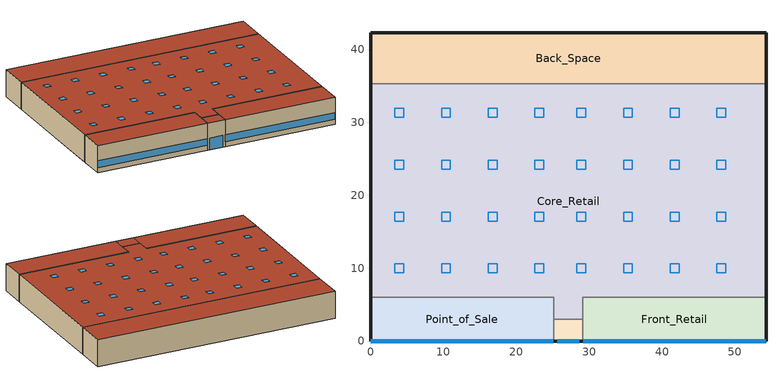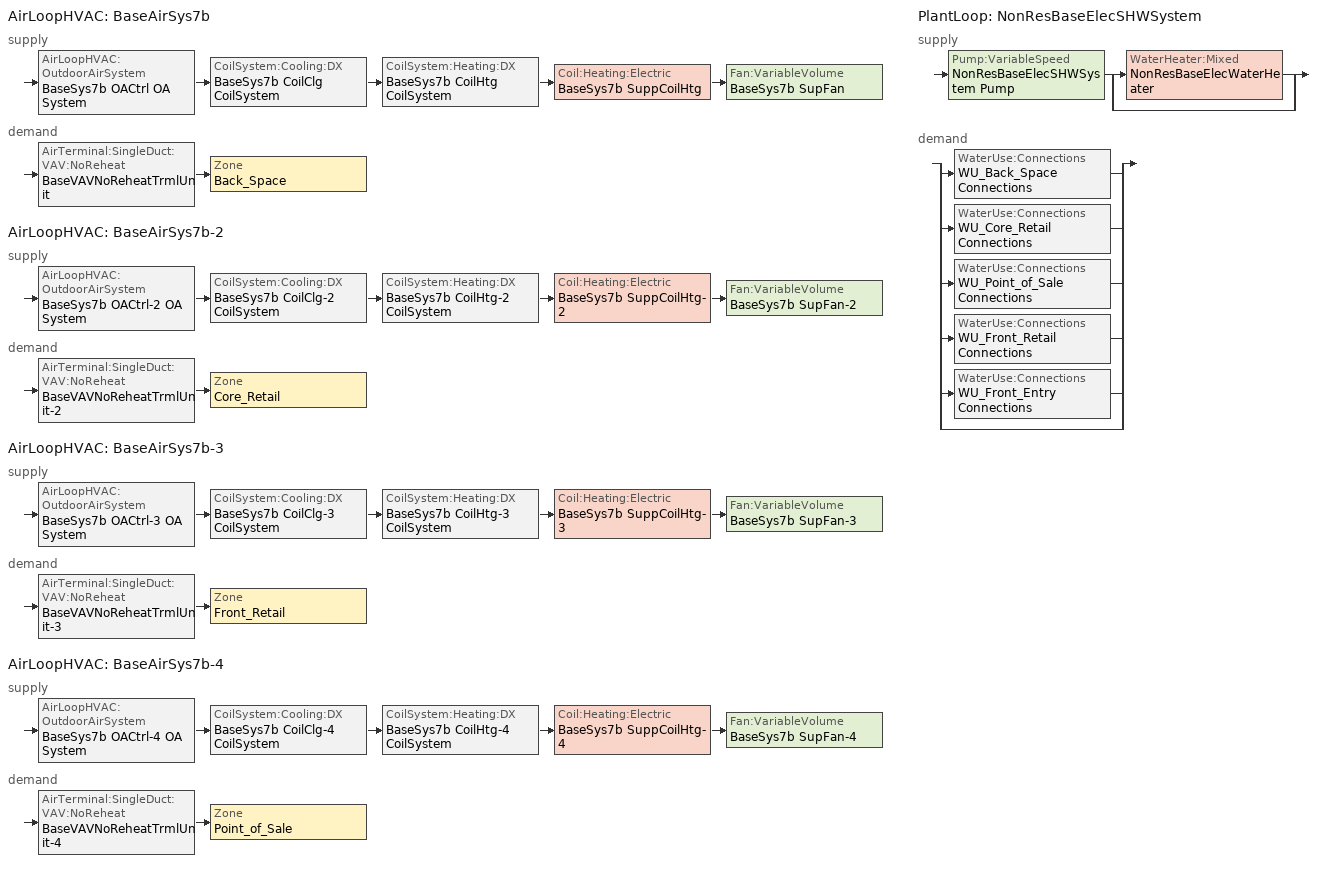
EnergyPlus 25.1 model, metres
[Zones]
Back_Space
 floor ground (Back_Space_Floor SlabOnOrBelowGradeF073): 54.27,42.27 54.27,35.27 0,35.27 0,42.27 z0
 wall outside (ExtWall_MetalFramed_NonRes): 54.27,35.27 54.27,42.27 0,42.27 0,35.27 z0:6.1
 wall to Core_Retail (IntWall_MetalFramed): 0,35.27 54.27,35.27 z0:6.1
 roof outside (FlatRoof_WoodFramingAndOther_NonRes): 54.27,35.27 54.27,42.27 0,42.27 0,35.27 z6.1
Core_Retail
 floor ground (Core_Retail_Floor SlabOnOrBelowGradeF073): 54.27,35.27 54.27,6 29.14,6 29.14,3 25.13,3 25.13,6 0,6 0,35.27 z0
 wall outside (ExtWall_MetalFramed_NonRes): 54.27,6 54.27,35.27 / 0,35.27 0,6 z0:6.1
 wall to Front_Retail (IntWall_MetalFramed): 29.14,3 29.14,6 54.27,6 z0:6.1
 wall to Point_of_Sale (IntWall_MetalFramed): 0,6 25.13,6 25.13,3 z0:6.1
 wall to Front_Entry (IntWall_MetalFramed): 25.13,3 29.14,3 z0:6.1
 roof outside (FlatRoof_WoodFramingAndOther_NonRes): 29.14,3 29.14,6 54.27,6 54.27,35.27 0,35.27 0,6 25.13,6 25.13,3 z6.1
 skylight (Skylight): 4.57,9.35 4.57,10.57 3.35,10.57 3.35,9.35 z6.1; 10.97,9.35 10.97,10.57 9.75,10.57 9.75,9.35 z6.1; 17.37,9.35 17.37,10.57 16.15,10.57 16.15,9.35 z6.1; 23.78,9.35 23.78,10.57 22.56,10.57 22.56,9.35 z6.1; 29.54,9.35 29.54,10.57 28.32,10.57 28.32,9.35 z6.1; 4.57,16.46 4.57,17.68 3.35,17.68 3.35,16.46 z6.1; 10.97,16.46 10.97,17.68 9.75,17.68 9.75,16.46 z6.1; 17.37,16.46 17.37,17.68 16.15,17.68 16.15,16.46 z6.1; 23.78,16.46 23.78,17.68 22.56,17.68 22.56,16.46 z6.1; 29.54,16.46 29.54,17.68 28.32,17.68 28.32,16.46 z6.1; 4.57,23.58 4.57,24.8 3.35,24.8 3.35,23.58 z6.1; 10.97,23.58 10.97,24.8 9.75,24.8 9.75,23.58 z6.1; 17.37,23.58 17.37,24.8 16.15,24.8 16.15,23.58 z6.1; 23.78,23.58 23.78,24.8 22.56,24.8 22.56,23.58 z6.1; 29.54,23.58 29.54,24.8 28.32,24.8 28.32,23.58 z6.1; 4.57,30.7 4.57,31.92 3.35,31.92 3.35,30.7 z6.1; 10.97,30.7 10.97,31.92 9.75,31.92 9.75,30.7 z6.1; 17.37,30.7 17.37,31.92 16.15,31.92 16.15,30.7 z6.1; 23.78,30.7 23.78,31.92 22.56,31.92 22.56,30.7 z6.1; 29.54,30.7 29.54,31.92 28.32,31.92 28.32,30.7 z6.1
 skylight (FixedWindow_NonRes): 35.94,23.58 35.94,24.8 34.72,24.8 34.72,23.58 z6.1; 48.75,30.7 48.75,31.92 47.53,31.92 47.53,30.7 z6.1; 48.75,16.46 48.75,17.68 47.53,17.68 47.53,16.46 z6.1; 48.75,9.35 48.75,10.57 47.53,10.57 47.53,9.35 z6.1; 35.94,30.7 35.94,31.92 34.72,31.92 34.72,30.7 z6.1; 35.94,16.46 35.94,17.68 34.72,17.68 34.72,16.46 z6.1; 35.94,9.35 35.94,10.57 34.72,10.57 34.72,9.35 z6.1; 42.34,23.58 42.34,24.8 41.13,24.8 41.13,23.58 z6.1; 42.34,30.7 42.34,31.92 41.13,31.92 41.13,30.7 z6.1; 42.34,16.46 42.34,17.68 41.13,17.68 41.13,16.46 z6.1; 42.34,9.35 42.34,10.57 41.13,10.57 41.13,9.35 z6.1; 48.75,23.58 48.75,24.8 47.53,24.8 47.53,23.58 z6.1
Front_Entry
 floor ground (Front_Entry_Floor SlabOnOrBelowGradeF073): 29.14,3 29.14,0 25.13,0 25.13,3 z0
 wall outside (ExtWall_MetalFramed_NonRes): 25.13,0 29.14,0 z0:6.1
 wall to Front_Retail (IntWall_MetalFramed): 29.14,0 29.14,3 z0:6.1
 wall to Point_of_Sale (IntWall_MetalFramed): 25.13,3 25.13,0 z0:6.1
 window (FixedWindow_NonRes): 25.63,0 28.64,0 z0.05:2.66
 roof outside (FlatRoof_WoodFramingAndOther_NonRes): 29.14,0 29.14,3 25.13,3 25.13,0 z6.1
Front_Retail
 floor ground (Front_Retail_Floor SlabOnOrBelowGradeF073): 54.27,6 54.27,0 29.14,0 29.14,6 z0
 wall outside (ExtWall_MetalFramed_NonRes): 29.14,0 54.27,0 54.27,6 z0:6.1
 window (FixedWindow_NonRes): 29.18,0 54.22,0 z1.14:2.66
 roof outside (FlatRoof_WoodFramingAndOther_NonRes): 54.27,0 54.27,6 29.14,6 29.14,0 z6.1
Point_of_Sale
 floor ground (Point_Of_Sale_Floor SlabOnOrBelowGradeF073): 25.13,6 25.13,0 0,0 0,6 z0
 wall outside (ExtWall_MetalFramed_NonRes): 0,6 0,0 25.13,0 z0:6.1
 window (FixedWindow_NonRes): 0.05,0 25.09,0 z1.14:2.66
 roof outside (FlatRoof_WoodFramingAndOther_NonRes): 25.13,0 25.13,6 0,6 0,0 z6.1
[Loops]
AirLoopHVAC 'BaseAirSys7b'
 supply: AirLoopHVAC:OutdoorAirSystem 'BaseSys7b OACtrl OA System' > CoilSystem:Cooling:DX 'BaseSys7b CoilClg CoilSystem' > CoilSystem:Heating:DX 'BaseSys7b CoilHtg CoilSystem' > Coil:Heating:Electric 'BaseSys7b SuppCoilHtg' > Fan:VariableVolume 'BaseSys7b SupFan'
 demand: AirTerminal:SingleDuct:VAV:NoReheat 'BaseVAVNoReheatTrmlUnit' > Zone 'Back_Space'
AirLoopHVAC 'BaseAirSys7b-2'
 supply: AirLoopHVAC:OutdoorAirSystem 'BaseSys7b OACtrl-2 OA System' > CoilSystem:Cooling:DX 'BaseSys7b CoilClg-2 CoilSystem' > CoilSystem:Heating:DX 'BaseSys7b CoilHtg-2 CoilSystem' > Coil:Heating:Electric 'BaseSys7b SuppCoilHtg-2' > Fan:VariableVolume 'BaseSys7b SupFan-2'
 demand: AirTerminal:SingleDuct:VAV:NoReheat 'BaseVAVNoReheatTrmlUnit-2' > Zone 'Core_Retail'
AirLoopHVAC 'BaseAirSys7b-3'
 supply: AirLoopHVAC:OutdoorAirSystem 'BaseSys7b OACtrl-3 OA System' > CoilSystem:Cooling:DX 'BaseSys7b CoilClg-3 CoilSystem' > CoilSystem:Heating:DX 'BaseSys7b CoilHtg-3 CoilSystem' > Coil:Heating:Electric 'BaseSys7b SuppCoilHtg-3' > Fan:VariableVolume 'BaseSys7b SupFan-3'
 demand: AirTerminal:SingleDuct:VAV:NoReheat 'BaseVAVNoReheatTrmlUnit-3' > Zone 'Front_Retail'
AirLoopHVAC 'BaseAirSys7b-4'
 supply: AirLoopHVAC:OutdoorAirSystem 'BaseSys7b OACtrl-4 OA System' > CoilSystem:Cooling:DX 'BaseSys7b CoilClg-4 CoilSystem' > CoilSystem:Heating:DX 'BaseSys7b CoilHtg-4 CoilSystem' > Coil:Heating:Electric 'BaseSys7b SuppCoilHtg-4' > Fan:VariableVolume 'BaseSys7b SupFan-4'
 demand: AirTerminal:SingleDuct:VAV:NoReheat 'BaseVAVNoReheatTrmlUnit-4' > Zone 'Point_of_Sale'
PlantLoop 'NonResBaseElecSHWSystem'
 supply: Pump:VariableSpeed 'NonResBaseElecSHWSystem Pump' > split
  | WaterHeater:Mixed 'NonResBaseElecWaterHeater'
  | bypass
 demand: split
  | WaterUse:Connections 'WU_Back_Space Connections'
  | WaterUse:Connections 'WU_Core_Retail Connections'
  | WaterUse:Connections 'WU_Point_of_Sale Connections'
  | WaterUse:Connections 'WU_Front_Retail Connections'
  | WaterUse:Connections 'WU_Front_Entry Connections'
  | bypass
[Building]
RetailMedium: North Axis {deg}=0; Solar Distribution=FullExterior; Maximum Number of Warmup Days=50
[Site:Location]
HOLLYWOOD BURBANK: Latitude {deg}=38.58; Longitude {deg}=-121.49; Time Zone {hr}=-8; Elevation {m}=236.22
[SizingPeriod:DesignDay] Day of Month=21; Dry-Bulb Temperature Range Modifier Type=DefaultMultipliers; Humidity Condition Type=WetBulb; Barometric Pressure {Pa}=98525.9; Wind Speed {m/s}=2; Rain Indicator=No; Snow Indicator=No; Daylight Saving Time Indicator=No
Name | Month | Day Type | Maximum Dry-Bulb Temperature {C} | Daily Dry-Bulb Temperature Range {deltaC} | Wetbulb or DewPoint at Maximum Dry-Bulb {C} | Wind Direction {deg} | Solar Model Indicator | ASHRAE Clear Sky Optical Depth for Beam Irradiance (taub) | ASHRAE Clear Sky Optical Depth for Diffuse Irradiance (taud) | Sky Clearness
HOLLYWOOD BURBANK  August .4% Condns DB=>MCWB | 8 | SummerDesignDay | 38.4 | 12.9 | 20.4 | 180 | ASHRAETau | 0.378 | 2.416
HOLLYWOOD BURBANK  July .4% Condns DB=>MCWB | 7 | SummerDesignDay | 37.4 | 12.2 | 21.6 | 180 | ASHRAETau | 0.4 | 2.378
HOLLYWOOD BURBANK  June .4% Condns DB=>MCWB | 6 | SummerDesignDay | 36.9 | 10.9 | 19.4 | 180 | ASHRAETau | 0.401 | 2.311
HOLLYWOOD BURBANK  November .4% Condns DB=>MCWB | 11 | SummerDesignDay | 32.1 | 12.5 | 14.9 | 180 | ASHRAETau | 0.319 | 2.546
HOLLYWOOD BURBANK  October .4% Condns DB=>MCWB | 10 | SummerDesignDay | 36.1 | 12.2 | 17.3 | 180 | ASHRAETau | 0.374 | 2.382
HOLLYWOOD BURBANK  September .4% Condns DB=>MCWB | 9 | SummerDesignDay | 38.8 | 12.5 | 20.7 | 180 | ASHRAETau | 0.367 | 2.443
HOLLYWOOD BURBANK Ann Htg 99.6% Condns DB | 12 | WinterDesignDay | 3.8 | 0 | 3.8 | 350 | ASHRAEClearSky |  |  | 0
[Site:WaterMainsTemperature]
Calculation Method=Schedule; Temperature Schedule=WaterMainCZ09
[Material]
Name | Roughness | Thickness {m} | Conductivity {W/m-K} | Density {kg/m3} | Specific Heat {J/kg-K} | Thermal Absorptance | Solar Absorptance | Visible Absorptance
Air - Metal Wall Framing - 16 or 24 in. OC | Smooth | 0.1397 | 1.22017 | 1.28148 | 1004.832 | 0.9 | 0.7 | 0.7
ExtWall_MetalFramed_NonRes Insulation | Smooth | 0.0643422 | 0.0230188 | 16.0185 | 1130.436 | 0.9 | 0.7 | 0.7
Gypsum Board - 5/8 in. | MediumRough | 0.016002 | 0.158656 | 640.739 | 1130.436 | 0.9 | 0.7 | 0.8
Metal Standing Seam - 1/16 in. | Smooth | 0.0015875 | 15.363 | 7820.53 | 502.416 | 0.85 | 0.92 | 0.85
Stucco - 7/8 in. | MediumRough | 0.022352 | 0.700948 | 1855.1 | 837.36 | 0.9 | 0.7 | 0.8
Built-up roofing | Rough | 0.0002413 | 0.023072 | 17940.7 | 6.10864e+06 | 0.9 | 0.7 | 0.8
FlatRoof_WoodFramingAndOther_NonRes Insulation | Smooth | 0.137128 | 0.0230188 | 16.0185 | 1130.436 | 0.9 | 0.7 | 0.8
[WindowMaterial:SimpleGlazingSystem]
Name | U-Factor {W/m2-K} | Solar Heat Gain Coefficient | Visible Transmittance
FixedWindow_NonRes Material | 1.93061 | 0.22 | 0.42
Skylight Material | 4.99687 | 0.77 | 0.49
[Construction]
FixedWindow_NonRes: FixedWindow_NonRes Material
IntWall_MetalFramed: Gypsum Board - 5/8 in., Air - Metal Wall Framing - 16 or 24 in. OC, Gypsum Board - 5/8 in.
ExtWall_MetalFramed_NonRes: Stucco - 7/8 in., ExtWall_MetalFramed_NonRes Insulation, Air - Metal Wall Framing - 16 or 24 in. OC, Gypsum Board - 5/8 in.
Skylight: Skylight Material
FlatRoof_WoodFramingAndOther_NonRes: Built-up roofing, Metal Standing Seam - 1/16 in., FlatRoof_WoodFramingAndOther_NonRes Insulation, Gypsum Board - 5/8 in.
[Construction:FfactorGroundFloor] F-Factor {W/m-K}=1.26344
Name | Area {m2} | PerimeterExposed {m}
Back_Space_Floor SlabOnOrBelowGradeF073 | 379.892 | 68.27
Core_Retail_Floor SlabOnOrBelowGradeF073 | 1600.48 | 58.5399
Front_Entry_Floor SlabOnOrBelowGradeF073 | 12 | 4.00001
Front_Retail_Floor SlabOnOrBelowGradeF073 | 150.809 | 31.135
Point_Of_Sale_Floor SlabOnOrBelowGradeF073 | 150.81 | 31.135
[Daylighting:Controls]
Core_Retail Thermal Zone DaylightingControls: Zone or Space=Core_Retail; Lighting Control Type=Continuous; Minimum Input Power Fraction for Continuous or ContinuousOff Dimming Control=0.1; Minimum Light Output Fraction for Continuous or ContinuousOff Dimming Control=0.1; Number of Stepped Control Steps=1; Probability Lighting will be Reset When Needed in Manual Stepped Control=1; Glare Calculation Daylighting Reference Point=Daylighting Control 1; Glare Calculation Azimuth Angle of View Direction Clockwise from Zone y-Axis {deg}=0; Daylighting Reference Point 1=Daylighting Control 1; Fraction of Lights Controlled by Reference Point 1=0.97186; Illuminance Setpoint at Reference Point 1 {lux}=550
[Zone] Type=1; Multiplier=1; Ceiling Height {m}=autocalculate; Volume {m3}=autocalculate; Part of Total Floor Area=Yes
Name | Floor Area {m2}
Back_Space | 379.89
Core_Retail | 1600.48
Point_of_Sale; Front_Retail | 150.81
Front_Entry | 12
[ZoneList]
ZL_Retail_Sales_Area_Retail_Merchandise_Sales: Core_Retail, Front_Retail, Point_of_Sale
[People] Number of People Schedule=RetailMediumRetailOccupancy; Number of People Calculation Method=People/Area; Fraction Radiant=0.3; Sensible Heat Fraction=autocalculate; Carbon Dioxide Generation Rate {m3/s-W}=3.82e-08; Enable ASHRAE 55 Comfort Warnings=No; Mean Radiant Temperature Calculation Type=EnclosureAveraged; Clothing Insulation Calculation Method=ClothingInsulationSchedule; Cold Stress Temperature Threshold {C}=15.56; Heat Stress Temperature Threshold {C}=30
Name | Zone or ZoneList or Space or SpaceList | People per Floor Area {person/m2} | Activity Level Schedule
People_Back_Space | Back_Space | 0.0215278 | CommonAreaPeopleActivityLevel
People_Retail_Sales_Area_Retail_Merchandise_Sales | ZL_Retail_Sales_Area_Retail_Merchandise_Sales | 0.182987 | RetailSalePeopleActivityLevel
People_Front_Entry | Front_Entry | 0.0538196 | CommonAreaPeopleActivityLevel
[Lights] Schedule=RetailMediumRetailLights; Design Level Calculation Method=Watts/Area; Return Air Fraction=0; Fraction Radiant=0.58; Fraction Visible=0; Fraction Replaceable=1; Return Air Fraction Calculated from Plenum Temperature=No; Return Air Fraction Function of Plenum Temperature Coefficient 1=0; Return Air Fraction Function of Plenum Temperature Coefficient 2 {1/K}=0
Name | Zone or ZoneList or Space or SpaceList | Watts per Floor Area {W/m2}
Lights_Back_Space; Lights_Front_Entry | Back_Space | 4.30556
Lights_Retail_Sales_Area_Retail_Merchandise_Sales | ZL_Retail_Sales_Area_Retail_Merchandise_Sales | 10.2257
[ElectricEquipment] Schedule=RetailMediumRetailElecEquipment; Design Level Calculation Method=Watts/Area; Watts per Floor Area {W/m2}=4.30556; Fraction Latent=0; Fraction Radiant=0.2; Fraction Lost=0
Name | Zone or ZoneList or Space or SpaceList
Equip_Back_Space | Back_Space
Equip_ZL_Retail_Sales_Area_Retail_Merchandise_Sales | ZL_Retail_Sales_Area_Retail_Merchandise_Sales
Equip_Front_Entry | Front_Entry
[ZoneInfiltration:DesignFlowRate] Schedule=RetailMediumRetailInfiltration; Design Flow Rate Calculation Method=Flow/ExteriorWallArea; Flow Rate per Exterior Surface Area {m3/s-m2}=0.00167093; Constant Term Coefficient=1; Temperature Term Coefficient=0; Velocity Term Coefficient=0.224052; Velocity Squared Term Coefficient=0; Density Basis=Outdoor
Name | Zone or ZoneList or Space or SpaceList
Infil_Back_Space | Back_Space
Infil_Core_Retail | Core_Retail
Infil_Point_of_Sale | Point_of_Sale
Infil_Front_Retail | Front_Retail
Infil_Front_Entry | Front_Entry
[Exterior:Lights] Control Option=AstronomicalClock
Name | Schedule | Design Level {W}
ExtLights_Motion_RetailMedium | RetailMediumExtLightingMotionCtrl | 1911.82
ExtLights_NonMotion_RetailMedium | RetailMediumExtLightingNonMotionCtrl | 651.285
[DesignSpecification:OutdoorAir] Outdoor Air Method=Maximum; Outdoor Air Flow per Zone {m3/s}=0; Outdoor Air Flow Air Changes per Hour {1/hr}=0; Outdoor Air Schedule=RetailMediumRetailHVACAvail
Name | Outdoor Air Flow per Person {m3/s-person} | Outdoor Air Flow per Zone Floor Area {m3/s-m2}
DSOA_Back_Space | 7.07921e-05 | 0.000762
DSOA_Core_Retail; DSOA_Point_of_Sale; DSOA_Front_Retail | 9.43895e-05 | 0.001016
[Sizing:Plant]
NonResBaseElecSHWSystem: Loop Type=Heating; Design Loop Exit Temperature {C}=57.2222; Loop Design Temperature Difference {deltaC}=44.4444; Sizing Option=NonCoincident; Zone Timesteps in Averaging Window=1
[ZoneControl:Thermostat] Temperature Difference Between Cutout And Setpoint {deltaC}=0
Name | Zone or ZoneList | Control Type Schedule | Control 1
ZC_ZL_Retail_Sales_Area_Retail_Merchandise_Sales | ZL_Retail_Sales_Area_Retail_Merchandise_Sales | ZL_Retail_Sales_Area_Retail_Merchandise_Sales Thermostat Schedule | TSDSP_ZL_Retail_Sales_Area_Retail_Merchandise_Sales
ZC_Back_Space | Back_Space | Back_Space Zn Thermostat Schedule | TSDSP_Back_Space
[ThermostatSetpoint:DualSetpoint] Heating Setpoint Temperature Schedule=RetailMediumRetailHtgSetpt; Cooling Setpoint Temperature Schedule=RetailMediumRetailClgSetpt
TSDSP_ZL_Retail_Sales_Area_Retail_Merchandise_Sales; TSDSP_Back_Space
[Pump:VariableSpeed]
NonResBaseElecSHWSystem Pump: Design Maximum Flow Rate {m3/s}=Autosize; Design Pump Head {Pa}=179352; Design Power Consumption {W}=Autosize; Motor Efficiency=0.9; Fraction of Motor Inefficiencies to Fluid Stream=0; Coefficient 1 of the Part Load Performance Curve=0; Coefficient 2 of the Part Load Performance Curve=1; Coefficient 3 of the Part Load Performance Curve=0; Coefficient 4 of the Part Load Performance Curve=0; Design Minimum Flow Rate {m3/s}=0; Pump Control Type=Continuous; Design Power Sizing Method=PowerPerFlowPerPressure; Design Electric Power per Unit Flow Rate {W/(m3/s)}=348701.1; Design Shaft Power per Unit Flow Rate per Unit Head {W/((m3/s)-Pa)}=1.28205; Design Minimum Flow Rate Fraction=0
[WaterHeater:Mixed]
NonResBaseElecWaterHeater: Tank Volume {m3}=0.189271; Setpoint Temperature Schedule=SHWSystemSetpointTemp135; Deadband Temperature Difference {deltaC}=2; Maximum Temperature Limit {C}=82; Heater Control Type=Cycle; Heater Maximum Capacity {W}=20645.5; Heater Minimum Capacity {W}=0; Heater Ignition Minimum Flow Rate {m3/s}=0; Heater Ignition Delay {s}=0; Heater Fuel Type=Electricity; Heater Thermal Efficiency=1; Off Cycle Parasitic Fuel Consumption Rate {W}=0; Off Cycle Parasitic Heat Fraction to Tank=0; On Cycle Parasitic Fuel Consumption Rate {W}=0; On Cycle Parasitic Heat Fraction to Tank=0; Ambient Temperature Indicator=Schedule; Ambient Temperature Schedule=WaterHeaterAmbientTemp; Off Cycle Loss Coefficient to Ambient Temperature {W/K}=1.84782; Off Cycle Loss Fraction to Zone=1; On Cycle Loss Coefficient to Ambient Temperature {W/K}=1.84782; On Cycle Loss Fraction to Zone=1; Use Side Effectiveness=1; Source Side Effectiveness=1; Use Side Design Flow Rate {m3/s}=autosize; Source Side Design Flow Rate {m3/s}=autosize; Indirect Water Heating Recovery Time {hr}=1.5; Source Side Flow Control Mode=IndirectHeatPrimarySetpoint
[PlantLoop]
NonResBaseElecSHWSystem: Fluid Type=Water; Plant Equipment Operation Scheme=NonResBaseElecSHWSystem Operation Schemes; Maximum Loop Temperature {C}=100; Minimum Loop Temperature {C}=0; Maximum Loop Flow Rate {m3/s}=Autosize; Minimum Loop Flow Rate {m3/s}=0; Plant Loop Volume {m3}=Autocalculate; Load Distribution Scheme=Optimal; Plant Loop Demand Calculation Scheme=SingleSetpoint; Common Pipe Simulation=None; Pressure Simulation Type=None; Loop Circulation Time {minutes}=2
[PlantEquipmentList]
NonResBaseElecSHWSystem Equipment List: NonResBaseElecWaterHeater
[PlantEquipmentOperation:HeatingLoad]
NonResBaseElecSHWSystem Heating Operation Scheme: Load Range 1 Lower Limit {W}=0; Load Range 1 Upper Limit {W}=1000000000; Range 1 Equipment List=NonResBaseElecSHWSystem Equipment List
[PlantEquipmentOperationSchemes]
NonResBaseElecSHWSystem Operation Schemes: Control Scheme 1=NonResBaseElecSHWSystem Heating Operation Scheme; Control Scheme 1 Schedule=Always On Discrete
[SetpointManager:Scheduled]
NonResBaseElecSHWSystem SPM Scheduled: Control Variable=Temperature; Schedule=TargetSHWTemp135; Setpoint Node or NodeList=NonResBaseElecSHWSystem Supply Mixer Outlet Node
[WaterUse:Equipment] Flow Rate Fraction Schedule=RetailMediumRetailServiceHotWater; Target Temperature Schedule=TargetSHWTemp135
Name | Peak Flow Rate {m3/s} | Zone
WU_Back_Space | 7.73947e-07 | Back_Space
WU_Core_Retail | 2.77155e-05 | Core_Retail
WU_Point_of_Sale | 2.61157e-06 | Point_of_Sale
WU_Front_Retail | 2.61157e-06 | Front_Retail
WU_Front_Entry | 2.07804e-07 | Front_Entry
[WaterUse:Connections] Drain Water Heat Exchanger Type=None; Drain Water Heat Exchanger Destination=Plant
Name | Water Use Equipment 1
WU_Back_Space Connections | WU_Back_Space
WU_Core_Retail Connections | WU_Core_Retail
WU_Point_of_Sale Connections | WU_Point_of_Sale
WU_Front_Retail Connections | WU_Front_Retail
WU_Front_Entry Connections | WU_Front_Entry
[Sizing:Zone] Zone Cooling Design Supply Air Temperature Input Method=TemperatureDifference; Zone Cooling Design Supply Air Temperature {C}=14; Zone Cooling Design Supply Air Temperature Difference {deltaC}=11.1111; Zone Heating Design Supply Air Temperature Input Method=TemperatureDifference; Zone Heating Design Supply Air Temperature {C}=40; Zone Heating Design Supply Air Temperature Difference {deltaC}=13.8889; Zone Cooling Design Supply Air Humidity Ratio {kgWater/kgDryAir}=0.0085; Zone Heating Design Supply Air Humidity Ratio {kgWater/kgDryAir}=0.008; Cooling Design Air Flow Method=DesignDay; Cooling Design Air Flow Rate {m3/s}=0; Cooling Minimum Air Flow per Zone Floor Area {m3/s-m2}=0; Cooling Minimum Air Flow {m3/s}=0; Cooling Minimum Air Flow Fraction=0; Heating Design Air Flow Method=DesignDay; Heating Design Air Flow Rate {m3/s}=0; Heating Maximum Air Flow per Zone Floor Area {m3/s-m2}=0; Heating Maximum Air Flow {m3/s}=0; Account for Dedicated Outdoor Air System=No; Zone Load Sizing Method=Sensible Load Only No Latent Load; Zone Latent Cooling Design Supply Air Humidity Ratio Input Method=HumidityRatioDifference; Zone Cooling Design Supply Air Humidity Ratio Difference {kgWater/kgDryAir}=0.005; Zone Latent Heating Design Supply Air Humidity Ratio Input Method=HumidityRatioDifference; Zone Humidification Design Supply Air Humidity Ratio Difference {kgWater/kgDryAir}=0.005
Name | Design Specification Outdoor Air Object | Heating Maximum Air Flow Fraction
Back_Space | DSOA_Back_Space | 0.5
Core_Retail | DSOA_Core_Retail | 0.5
Front_Retail | DSOA_Front_Retail | 0
Point_Of_Sale | DSOA_Point_Of_Sale | 0
[Sizing:System] Type of Load to Size On=Sensible; Design Outdoor Air Flow Rate {m3/s}=Autosize; Preheat Design Temperature {C}=5.68434e-14; Preheat Design Humidity Ratio {kgWater/kgDryAir}=0; Precool Design Temperature {C}=5.68434e-14; Precool Design Humidity Ratio {kgWater/kgDryAir}=0; Central Cooling Design Supply Air Temperature {C}=12.7778; Central Heating Design Supply Air Temperature {C}=35; Type of Zone Sum to Use=NonCoincident; 100% Outdoor Air in Cooling=No; 100% Outdoor Air in Heating=No; Central Cooling Design Supply Air Humidity Ratio {kgWater/kgDryAir}=0.0085; Central Heating Design Supply Air Humidity Ratio {kgWater/kgDryAir}=0.008; Cooling Supply Air Flow Rate Method=DesignDay; Cooling Supply Air Flow Rate {m3/s}=0; Cooling Supply Air Flow Rate Per Floor Area {m3/s-m2}=0.00996765; Cooling Fraction of Autosized Cooling Supply Air Flow Rate=1; Cooling Supply Air Flow Rate Per Unit Cooling Capacity {m3/s-W}=3.94755e-05; Heating Supply Air Flow Rate Method=DesignDay; Heating Supply Air Flow Rate {m3/s}=0; Heating Supply Air Flow Rate Per Floor Area {m3/s-m2}=0.00996765; Heating Fraction of Autosized Heating Supply Air Flow Rate=1; Heating Fraction of Autosized Cooling Supply Air Flow Rate=1; Heating Supply Air Flow Rate Per Unit Heating Capacity {m3/s-W}=3.15882e-05; System Outdoor Air Method=ZoneSum; Zone Maximum Outdoor Air Fraction=1; Cooling Design Capacity Method=CoolingDesignCapacity; Cooling Design Capacity {W}=Autosize; Cooling Design Capacity Per Floor Area {W/m2}=234.7; Fraction of Autosized Cooling Design Capacity=1; Heating Design Capacity Method=HeatingDesignCapacity; Heating Design Capacity {W}=Autosize; Heating Design Capacity Per Floor Area {W/m2}=157; Fraction of Autosized Heating Design Capacity=1; Central Cooling Capacity Control Method=OnOff
Name | Central Heating Maximum System Air Flow Ratio
BaseAirSys7b; BaseAirSys7b-2 | 0.5
BaseAirSys7b-3; BaseAirSys7b-4 | 1
[AirTerminal:SingleDuct:VAV:NoReheat] Availability Schedule=Always On Discrete; Maximum Air Flow Rate {m3/s}=autosize; Zone Minimum Air Flow Input Method=Constant; Constant Minimum Air Flow Fraction=0.45; Fixed Minimum Air Flow Rate {m3/s}=autosize
BaseVAVNoReheatTrmlUnit; BaseVAVNoReheatTrmlUnit-2; BaseVAVNoReheatTrmlUnit-3; BaseVAVNoReheatTrmlUnit-4
[Zone equipment]
Back_Space: BaseVAVNoReheatTrmlUnit
Core_Retail: BaseVAVNoReheatTrmlUnit-2
Front_Retail: BaseVAVNoReheatTrmlUnit-3
Point_Of_Sale: BaseVAVNoReheatTrmlUnit-4
[Fan:VariableVolume] Availability Schedule=RetailMediumRetailHVACAvail; Fan Total Efficiency=0.59; Pressure Rise {Pa}=882.2; Maximum Flow Rate {m3/s}=autosize; Fan Power Minimum Flow Rate Input Method=FixedFlowRate; Fan Power Minimum Flow Fraction=0; Motor Efficiency=0.9; Motor In Airstream Fraction=1; Fan Power Coefficient 1=0.027828; Fan Power Coefficient 2=0.026583; Fan Power Coefficient 3=-0.087069; Fan Power Coefficient 4=1.03092; Fan Power Coefficient 5=0
Name | Fan Power Minimum Air Flow Rate {m3/s}
BaseSys7b SupFan | 0.725364
BaseSys7b SupFan-2; BaseSys7b SupFan-3; BaseSys7b SupFan-4 | 3.87986
[Coil:Cooling:DX:TwoSpeed] Availability Schedule=Always On Discrete; High Speed Rated Sensible Heat Ratio=Autosize; High Speed Gross Rated Cooling COP {W/W}=3.3; Unit Internal Static Air Pressure {Pa}=773.3; Total Cooling Capacity Function of Temperature Curve=CoilClgDXQRatio_fTwbToadbSI; Total Cooling Capacity Function of Flow Fraction Curve=CoilClgDXDblQRatio_fCFMRatio; Energy Input Ratio Function of Temperature Curve=CoilClgDXEIRRatio_fTwbToadbSI; Energy Input Ratio Function of Flow Fraction Curve=CoilClgDXDblEIRRatio_fCFMRatio; Part Load Fraction Correlation Curve=CoilClgDXEIRRatio_fQFrac; Low Speed Gross Rated Sensible Heat Ratio=Autosize; Low Speed Gross Rated Cooling COP {W/W}=3.3; Condenser Type=AirCooled; Minimum Outdoor Dry-Bulb Temperature for Compressor Operation {C}=-25; High Speed Evaporative Condenser Effectiveness=0; High Speed Evaporative Condenser Air Flow Rate {m3/s}=Autosize; High Speed Evaporative Condenser Pump Rated Power Consumption {W}=Autosize; Low Speed Evaporative Condenser Effectiveness=0; Low Speed Evaporative Condenser Air Flow Rate {m3/s}=Autosize; Low Speed Evaporative Condenser Pump Rated Power Consumption {W}=Autosize; Basin Heater Capacity {W/K}=0; Basin Heater Setpoint Temperature {C}=10
Name | High Speed Gross Rated Total Cooling Capacity {W} | High Speed Rated Air Flow Rate {m3/s} | Low Speed Gross Rated Total Cooling Capacity {W} | Low Speed Rated Air Flow Rate {m3/s} | Low Speed Total Cooling Capacity Function of Temperature Curve | Low Speed Energy Input Ratio Function of Temperature Curve
BaseSys7b CoilClg | 24023.4 | 1.45073 | 12011.7 | 0.725367 | CoilClgDXQRatio_fTwbToadbSI 1 | CoilClgDXEIRRatio_fTwbToadbSI 1
BaseSys7b CoilClg-2; BaseSys7b CoilClg-3; BaseSys7b CoilClg-4 | 142527 | 7.75971 | 71263.5 | 3.87986 | CoilClgDXQRatio_fTwbToadbSI 2 | CoilClgDXEIRRatio_fTwbToadbSI 2
[Coil:Heating:Electric] Availability Schedule=Always On Discrete; Efficiency=1; Nominal Capacity {W}=autosize
BaseSys7b SuppCoilHtg; BaseSys7b SuppCoilHtg-2; BaseSys7b SuppCoilHtg-3; BaseSys7b SuppCoilHtg-4
[Coil:Heating:DX:SingleSpeed] Availability Schedule=Always On Discrete; Gross Rated Heating Capacity {W}=autosize; Gross Rated Heating COP {W/W}=3.18; Rated Air Flow Rate {m3/s}=Autosize; 2023 Rated Supply Fan Power Per Volume Flow Rate {W/(m3/s)}=773.3; Heating Capacity Function of Temperature Curve=CoilHtgHPQRatio_fToadbSI; Heating Capacity Function of Flow Fraction Curve=CoilHtgHPQRatio_fCFMRatio; Energy Input Ratio Function of Temperature Curve=CoilHtgHPEIRRatio_fToadbSI; Energy Input Ratio Function of Flow Fraction Curve=CoilHtgHPEIRRatio_fCFMRatio; Part Load Fraction Correlation Curve=CoilHtgHPEIRRatio_fQFrac; Minimum Outdoor Dry-Bulb Temperature for Compressor Operation {C}=-8.33333; Maximum Outdoor Dry-Bulb Temperature for Defrost Operation {C}=4.44444; Crankcase Heater Capacity {W}=0; Maximum Outdoor Dry-Bulb Temperature for Crankcase Heater Operation {C}=10; Defrost Strategy=ReverseCycle; Defrost Control=Timed; Defrost Time Period Fraction=0.058333; Resistive Defrost Heater Capacity {W}=0
Name | Defrost Energy Input Ratio Function of Temperature Curve
BaseSys7b CoilHtg | BaseSys7b CoilHtg Defrost Curve
BaseSys7b CoilHtg-2 | BaseSys7b CoilHtg-2 Defrost Curve
BaseSys7b CoilHtg-3 | BaseSys7b CoilHtg-3 Defrost Curve
BaseSys7b CoilHtg-4 | BaseSys7b CoilHtg-4 Defrost Curve
[CoilSystem:Cooling:DX] Availability Schedule=Always On Discrete
Name | Cooling Coil
BaseSys7b CoilClg CoilSystem | BaseSys7b CoilClg
BaseSys7b CoilClg-2 CoilSystem | BaseSys7b CoilClg-2
BaseSys7b CoilClg-3 CoilSystem | BaseSys7b CoilClg-3
BaseSys7b CoilClg-4 CoilSystem | BaseSys7b CoilClg-4
[CoilSystem:Heating:DX] Availability Schedule=Always On Discrete
Name | Heating Coil
BaseSys7b CoilHtg CoilSystem | BaseSys7b CoilHtg
BaseSys7b CoilHtg-2 CoilSystem | BaseSys7b CoilHtg-2
BaseSys7b CoilHtg-3 CoilSystem | BaseSys7b CoilHtg-3
BaseSys7b CoilHtg-4 CoilSystem | BaseSys7b CoilHtg-4
[Controller:OutdoorAir] Minimum Outdoor Air Flow Rate {m3/s}=0; Maximum Outdoor Air Flow Rate {m3/s}=Autosize; Economizer Control Type=FixedDryBulb; Economizer Control Action Type=ModulateFlow; Economizer Maximum Limit Dry-Bulb Temperature {C}=23.8889; Economizer Maximum Limit Enthalpy {J/kg}=116300; Economizer Minimum Limit Dry-Bulb Temperature {C}=7.22222; Lockout Type=NoLockout; Minimum Limit Type=FixedMinimum; Minimum Outdoor Air Schedule=RetailMediumRetailHVACAvail; Maximum Fraction of Outdoor Air Schedule=RetailMediumRetailHVACAvail; High Humidity Control=No; Control High Indoor Humidity Based on Outdoor Humidity Ratio=Yes
Name | Mechanical Ventilation Controller | Heat Recovery Bypass Control Type
BaseSys7b OACtrl | BaseSys7b OACtrl Mech Vent Controller | BypassWhenOAFlowGreaterThanMinimum
BaseSys7b OACtrl-2 | BaseSys7b OACtrl-2 Mech Vent Controller | BypassWhenOAFlowGreaterThanMinimum
BaseSys7b OACtrl-3 | BaseSys7b OACtrl-3 Mech Vent Controller | BypassWhenWithinEconomizerLimits
BaseSys7b OACtrl-4 | BaseSys7b OACtrl-4 Mech Vent Controller | BypassWhenWithinEconomizerLimits
[Controller:MechanicalVentilation] Availability Schedule=RetailMediumRetailHVACAvail; Demand Controlled Ventilation=No; System Outdoor Air Method=ZoneSum
Name | Zone or ZoneList 1 | Design Specification Outdoor Air Object Name 1
BaseSys7b OACtrl Mech Vent Controller | Back_Space | DSOA_Back_Space
BaseSys7b OACtrl-2 Mech Vent Controller | Core_Retail | DSOA_Core_Retail
BaseSys7b OACtrl-3 Mech Vent Controller | Front_Retail | DSOA_Front_Retail
BaseSys7b OACtrl-4 Mech Vent Controller | Point_Of_Sale | DSOA_Point_Of_Sale
[AirLoopHVAC] Design Supply Air Flow Rate {m3/s}=autosize; Design Return Air Flow Fraction of Supply Air Flow=1
BaseAirSys7b; BaseAirSys7b-2; BaseAirSys7b-3; BaseAirSys7b-4
[AvailabilityManager:Scheduled] Schedule=Always On Discrete
BaseSys7b OACtrl OA System Availability Manager; BaseSys7b OACtrl-2 OA System Availability Manager; BaseSys7b OACtrl-3 OA System Availability Manager; BaseSys7b OACtrl-4 OA System Availability Manager
[AvailabilityManager:NightCycle] Applicability Schedule=Always On Discrete; Fan Schedule=RetailMediumRetailHVACAvail; Control Type=CycleOnControlZone; Thermostat Tolerance {deltaC}=1.11111; Cycling Run Time Control Type=ThermostatWithMinimumRunTime; Cycling Run Time {s}=900
Name | Control Zone or Zone List
Availability Manager Night Cycle 1 | Back_Space
Availability Manager Night Cycle 2 | Core_Retail
Availability Manager Night Cycle 3 | Front_Retail
Availability Manager Night Cycle 4 | Point_Of_Sale
[SetpointManager:SingleZone:Heating] Control Variable=Temperature; Minimum Supply Air Temperature {C}=12.7778; Maximum Supply Air Temperature {C}=35
Name | Control Zone | Setpoint Node or NodeList
Setpoint Manager Single Zone Heating 1 | Back_Space | BaseSys7b SuppCoilHtg Outlet Node
Setpoint Manager Single Zone Heating 2 | Core_Retail | BaseSys7b SuppCoilHtg-2 Outlet Node
Setpoint Manager Single Zone Heating 3 | Front_Retail | BaseSys7b SuppCoilHtg-3 Outlet Node
Setpoint Manager Single Zone Heating 4 | Point_Of_Sale | BaseSys7b SuppCoilHtg-4 Outlet Node
Setpoint Manager Single Zone Heating 1-2 | Back_Space | BaseSys7b CoilHtg Outlet Node
Setpoint Manager Single Zone Heating 2-2 | Core_Retail | BaseSys7b CoilHtg-2 Outlet Node
Setpoint Manager Single Zone Heating 3-2 | Front_Retail | BaseSys7b CoilHtg-3 Outlet Node
Setpoint Manager Single Zone Heating 4-2 | Point_Of_Sale | BaseSys7b CoilHtg-4 Outlet Node
[SetpointManager:SingleZone:Cooling] Control Variable=Temperature; Minimum Supply Air Temperature {C}=12.7778; Maximum Supply Air Temperature {C}=35
Name | Control Zone | Setpoint Node or NodeList
Setpoint Manager Single Zone Cooling 1 | Back_Space | BaseSys7b CoilClg Outlet Node
Setpoint Manager Single Zone Cooling 2 | Core_Retail | BaseSys7b CoilClg-2 Outlet Node
Setpoint Manager Single Zone Cooling 3 | Front_Retail | BaseSys7b CoilClg-3 Outlet Node
Setpoint Manager Single Zone Cooling 4 | Point_Of_Sale | BaseSys7b CoilClg-4 Outlet Node
[SetpointManager:MixedAir] Control Variable=Temperature
Name | Setpoint Node or NodeList
BaseSys7b OACtrl OA System Mixed Air Node OS Default SPM | BaseSys7b OACtrl OA System Mixed Air Node
BaseSys7b OACtrl-2 OA System Mixed Air Node OS Default SPM | BaseSys7b OACtrl-2 OA System Mixed Air Node
BaseSys7b OACtrl-3 OA System Mixed Air Node OS Default SPM | BaseSys7b OACtrl-3 OA System Mixed Air Node
BaseSys7b OACtrl-4 OA System Mixed Air Node OS Default SPM | BaseSys7b OACtrl-4 OA System Mixed Air Node
[Schedule:Day:Hourly]
WaterHeaterAmbientTempDaily: 20, 20, 20, 20, 20, 20, 20, 20, 20, 20, 20, 20, 20, 20, 20, 20, 20, 20, 20, 20, 20, 20, 20, 20
SHWSystemSetpointTemp135Daily; TargetSHWTemp135Daily: 57.2, 57.2, 57.2, 57.2, 57.2, 57.2, 57.2, 57.2, 57.2, 57.2, 57.2, 57.2, 57.2, 57.2, 57.2, 57.2, 57.2, 57.2, 57.2, 57.2, 57.2, 57.2, 57.2, 57.2
CommonAreaPeopleActivityLevelWD; CommonAreaPeopleActivityLevelSat; CommonAreaPeopleActivityLevelSun: 147, 147, 147, 147, 147, 147, 147, 147, 147, 147, 147, 147, 147, 147, 147, 147, 147, 147, 147, 147, 147, 147, 147, 147
RetailSalePeopleActivityLevelWD; RetailSalePeopleActivityLevelSat; RetailSalePeopleActivityLevelSun: 131.9, 131.9, 131.9, 131.9, 131.9, 131.9, 131.9, 131.9, 131.9, 131.9, 131.9, 131.9, 131.9, 131.9, 131.9, 131.9, 131.9, 131.9, 131.9, 131.9, 131.9, 131.9, 131.9, 131.9
RetailMediumRetailOccupancyWD: 0, 0, 0, 0, 0, 0, 0, 0.1, 0.2, 0.5, 0.5, 0.7, 0.7, 0.7, 0.7, 0.8, 0.7, 0.5, 0.5, 0.3, 0.3, 0, 0, 0
RetailMediumRetailOccupancySat: 0, 0, 0, 0, 0, 0, 0, 0.1, 0.2, 0.5, 0.6, 0.8, 0.8, 0.8, 0.8, 0.8, 0.8, 0.6, 0.2, 0.2, 0.2, 0.1, 0, 0
RetailMediumRetailOccupancySun: 0, 0, 0, 0, 0, 0, 0, 0, 0, 0.1, 0.2, 0.2, 0.4, 0.4, 0.4, 0.4, 0.4, 0.2, 0.1, 0, 0, 0, 0, 0
RetailMediumRetailLightsWD: 0.05, 0.05, 0.05, 0.05, 0.05, 0.05, 0.05, 0.2, 0.5, 0.85, 0.85, 0.85, 0.85, 0.85, 0.85, 0.85, 0.85, 0.85, 0.55, 0.55, 0.5, 0.2, 0.05, 0.05
RetailMediumRetailLightsSat: 0.05, 0.05, 0.05, 0.05, 0.05, 0.05, 0.05, 0.1, 0.3, 0.55, 0.85, 0.85, 0.85, 0.85, 0.85, 0.85, 0.85, 0.85, 0.5, 0.3, 0.3, 0.1, 0.05, 0.05
RetailMediumRetailLightsSun: 0.05, 0.05, 0.05, 0.05, 0.05, 0.05, 0.05, 0.05, 0.1, 0.1, 0.4, 0.4, 0.55, 0.55, 0.55, 0.55, 0.55, 0.4, 0.2, 0.05, 0.05, 0.05, 0.05, 0.05
RetailMediumRetailElecEquipmentWD; RetailMediumRetailElecEquipmentSat: 0.4, 0.4, 0.4, 0.4, 0.4, 0.4, 0.6, 0.6, 0.9, 0.9, 0.9, 0.9, 0.9, 0.9, 0.9, 0.9, 0.9, 0.9, 0.9, 0.6, 0.6, 0.4, 0.4, 0.4
RetailMediumRetailElecEquipmentSun: 0.4, 0.4, 0.4, 0.4, 0.4, 0.4, 0.4, 0.4, 0.6, 0.6, 0.6, 0.9, 0.9, 0.9, 0.9, 0.9, 0.9, 0.6, 0.6, 0.4, 0.4, 0.4, 0.4, 0.4
RetailMediumRetailHVACAvailWD: 0, 0, 0, 0, 0, 0, 1, 1, 1, 1, 1, 1, 1, 1, 1, 1, 1, 1, 1, 1, 1, 0, 0, 0
RetailMediumRetailHVACAvailSat: 0, 0, 0, 0, 0, 0, 1, 1, 1, 1, 1, 1, 1, 1, 1, 1, 1, 1, 1, 1, 1, 1, 0, 0
RetailMediumRetailHVACAvailSun: 0, 0, 0, 0, 0, 0, 0, 0, 1, 1, 1, 1, 1, 1, 1, 1, 1, 1, 1, 0, 0, 0, 0, 0
RetailMediumRetailServiceHotWaterWD: 0.04, 0.05, 0.05, 0.04, 0.04, 0.04, 0.04, 0.15, 0.23, 0.32, 0.41, 0.57, 0.62, 0.61, 0.5, 0.45, 0.46, 0.47, 0.42, 0.34, 0.33, 0.23, 0.13, 0.08
RetailMediumRetailServiceHotWaterSat: 0.11, 0.1, 0.08, 0.06, 0.06, 0.06, 0.07, 0.2, 0.24, 0.27, 0.42, 0.54, 0.59, 0.6, 0.49, 0.48, 0.47, 0.46, 0.44, 0.36, 0.29, 0.22, 0.16, 0.13
RetailMediumRetailServiceHotWaterSun: 0.07, 0.07, 0.07, 0.06, 0.06, 0.06, 0.07, 0.1, 0.12, 0.14, 0.29, 0.31, 0.36, 0.36, 0.34, 0.35, 0.37, 0.34, 0.25, 0.27, 0.21, 0.16, 0.1, 0.06
RetailMediumRetailInfiltrationWD: 1, 1, 1, 1, 1, 1, 0.25, 0.25, 0.25, 0.25, 0.25, 0.25, 0.25, 0.25, 0.25, 0.25, 0.25, 0.25, 0.25, 0.25, 0.25, 1, 1, 1
RetailMediumRetailInfiltrationSat: 1, 1, 1, 1, 1, 1, 0.25, 0.25, 0.25, 0.25, 0.25, 0.25, 0.25, 0.25, 0.25, 0.25, 0.25, 0.25, 0.25, 0.25, 0.25, 0.25, 1, 1
RetailMediumRetailInfiltrationSun: 1, 1, 1, 1, 1, 1, 1, 1, 0.25, 0.25, 0.25, 0.25, 0.25, 0.25, 0.25, 0.25, 0.25, 0.25, 0.25, 1, 1, 1, 1, 1
RetailMediumRetailHtgSetptWD: 15.56, 15.56, 15.56, 15.56, 15.56, 15.56, 21.11, 21.11, 21.11, 21.11, 21.11, 21.11, 21.11, 21.11, 21.11, 21.11, 21.11, 21.11, 21.11, 21.11, 21.11, 15.56, 15.56, 15.56
RetailMediumRetailHtgSetptSat: 15.56, 15.56, 15.56, 15.56, 15.56, 15.56, 21.11, 21.11, 21.11, 21.11, 21.11, 21.11, 21.11, 21.11, 21.11, 21.11, 21.11, 21.11, 21.11, 21.11, 21.11, 21.11, 15.56, 15.56
RetailMediumRetailHtgSetptSun: 15.56, 15.56, 15.56, 15.56, 15.56, 15.56, 15.56, 15.56, 21.11, 21.11, 21.11, 21.11, 21.11, 21.11, 21.11, 21.11, 21.11, 21.11, 21.11, 15.56, 15.56, 15.56, 15.56, 15.56
RetailMediumRetailClgSetptWD: 29.44, 29.44, 29.44, 29.44, 29.44, 29.44, 23.89, 23.89, 23.89, 23.89, 23.89, 23.89, 23.89, 23.89, 23.89, 23.89, 23.89, 23.89, 23.89, 23.89, 23.89, 29.44, 29.44, 29.44
RetailMediumRetailClgSetptSat: 29.44, 29.44, 29.44, 29.44, 29.44, 29.44, 23.89, 23.89, 23.89, 23.89, 23.89, 23.89, 23.89, 23.89, 23.89, 23.89, 23.89, 23.89, 23.89, 23.89, 23.89, 23.89, 29.44, 29.44
RetailMediumRetailClgSetptSun: 29.44, 29.44, 29.44, 29.44, 29.44, 29.44, 29.44, 29.44, 23.89, 23.89, 23.89, 23.89, 23.89, 23.89, 23.89, 23.89, 23.89, 23.89, 23.89, 29.44, 29.44, 29.44, 29.44, 29.44
RetailMediumExtLightingNonMotionCtrlWD; RetailMediumExtLightingNonMotionCtrlSat; RetailMediumExtLightingNonMotionCtrlSun: 1, 1, 1, 1, 1, 1, 1, 1, 1, 1, 1, 1, 1, 1, 1, 1, 1, 1, 1, 1, 1, 1, 1, 1
RetailMediumExtLightingMotionCtrlWD: 0, 0, 0, 0, 0, 1, 1, 1, 1, 1, 1, 1, 1, 1, 1, 1, 1, 1, 1, 1, 1, 1, 0, 0
RetailMediumExtLightingMotionCtrlSat; RetailMediumExtLightingMotionCtrlSun: 0, 0, 0, 0, 0, 1, 1, 1, 1, 1, 1, 1, 1, 1, 1, 1, 1, 1, 1, 1, 1, 1, 1, 1
[Schedule:Week:Daily]
WaterHeaterAmbientTempWk: WaterHeaterAmbientTempDaily, WaterHeaterAmbientTempDaily, WaterHeaterAmbientTempDaily, WaterHeaterAmbientTempDaily, WaterHeaterAmbientTempDaily, WaterHeaterAmbientTempDaily, WaterHeaterAmbientTempDaily, WaterHeaterAmbientTempDaily, WaterHeaterAmbientTempDaily, WaterHeaterAmbientTempDaily, WaterHeaterAmbientTempDaily, WaterHeaterAmbientTempDaily
SHWSystemSetpointTemp135Wk: SHWSystemSetpointTemp135Daily, SHWSystemSetpointTemp135Daily, SHWSystemSetpointTemp135Daily, SHWSystemSetpointTemp135Daily, SHWSystemSetpointTemp135Daily, SHWSystemSetpointTemp135Daily, SHWSystemSetpointTemp135Daily, SHWSystemSetpointTemp135Daily, SHWSystemSetpointTemp135Daily, SHWSystemSetpointTemp135Daily, SHWSystemSetpointTemp135Daily, SHWSystemSetpointTemp135Daily
TargetSHWTemp135Wk: TargetSHWTemp135Daily, TargetSHWTemp135Daily, TargetSHWTemp135Daily, TargetSHWTemp135Daily, TargetSHWTemp135Daily, TargetSHWTemp135Daily, TargetSHWTemp135Daily, TargetSHWTemp135Daily, TargetSHWTemp135Daily, TargetSHWTemp135Daily, TargetSHWTemp135Daily, TargetSHWTemp135Daily
CommonAreaPeopleActivityLevelWk: CommonAreaPeopleActivityLevelSun, CommonAreaPeopleActivityLevelWD, CommonAreaPeopleActivityLevelWD, CommonAreaPeopleActivityLevelWD, CommonAreaPeopleActivityLevelWD, CommonAreaPeopleActivityLevelWD, CommonAreaPeopleActivityLevelSat, CommonAreaPeopleActivityLevelSun, CommonAreaPeopleActivityLevelWD, CommonAreaPeopleActivityLevelWD, CommonAreaPeopleActivityLevelSun, CommonAreaPeopleActivityLevelSun
RetailSalePeopleActivityLevelWk: RetailSalePeopleActivityLevelSun, RetailSalePeopleActivityLevelWD, RetailSalePeopleActivityLevelWD, RetailSalePeopleActivityLevelWD, RetailSalePeopleActivityLevelWD, RetailSalePeopleActivityLevelWD, RetailSalePeopleActivityLevelSat, RetailSalePeopleActivityLevelSun, RetailSalePeopleActivityLevelWD, RetailSalePeopleActivityLevelWD, RetailSalePeopleActivityLevelSun, RetailSalePeopleActivityLevelSun
RetailMediumExtLightingMotionCtrlWk: RetailMediumExtLightingMotionCtrlSun, RetailMediumExtLightingMotionCtrlWD, RetailMediumExtLightingMotionCtrlWD, RetailMediumExtLightingMotionCtrlWD, RetailMediumExtLightingMotionCtrlWD, RetailMediumExtLightingMotionCtrlWD, RetailMediumExtLightingMotionCtrlSat, RetailMediumExtLightingMotionCtrlSun, RetailMediumExtLightingMotionCtrlWD, RetailMediumExtLightingMotionCtrlWD, RetailMediumExtLightingMotionCtrlSun, RetailMediumExtLightingMotionCtrlSun
RetailMediumExtLightingNonMotionCtrlWk: RetailMediumExtLightingNonMotionCtrlSun, RetailMediumExtLightingNonMotionCtrlWD, RetailMediumExtLightingNonMotionCtrlWD, RetailMediumExtLightingNonMotionCtrlWD, RetailMediumExtLightingNonMotionCtrlWD, RetailMediumExtLightingNonMotionCtrlWD, RetailMediumExtLightingNonMotionCtrlSat, RetailMediumExtLightingNonMotionCtrlSun, RetailMediumExtLightingNonMotionCtrlWD, RetailMediumExtLightingNonMotionCtrlWD, RetailMediumExtLightingNonMotionCtrlSun, RetailMediumExtLightingNonMotionCtrlSun
RetailMediumRetailClgSetptWk: RetailMediumRetailClgSetptSun, RetailMediumRetailClgSetptWD, RetailMediumRetailClgSetptWD, RetailMediumRetailClgSetptWD, RetailMediumRetailClgSetptWD, RetailMediumRetailClgSetptWD, RetailMediumRetailClgSetptSat, RetailMediumRetailClgSetptSun, RetailMediumRetailClgSetptWD, RetailMediumRetailClgSetptWD, RetailMediumRetailClgSetptSun, RetailMediumRetailClgSetptSun
RetailMediumRetailElecEquipmentWk: RetailMediumRetailElecEquipmentSun, RetailMediumRetailElecEquipmentWD, RetailMediumRetailElecEquipmentWD, RetailMediumRetailElecEquipmentWD, RetailMediumRetailElecEquipmentWD, RetailMediumRetailElecEquipmentWD, RetailMediumRetailElecEquipmentSat, RetailMediumRetailElecEquipmentSun, RetailMediumRetailElecEquipmentWD, RetailMediumRetailElecEquipmentWD, RetailMediumRetailElecEquipmentSun, RetailMediumRetailElecEquipmentSun
RetailMediumRetailHVACAvailWk: RetailMediumRetailHVACAvailSun, RetailMediumRetailHVACAvailWD, RetailMediumRetailHVACAvailWD, RetailMediumRetailHVACAvailWD, RetailMediumRetailHVACAvailWD, RetailMediumRetailHVACAvailWD, RetailMediumRetailHVACAvailSat, RetailMediumRetailHVACAvailSun, RetailMediumRetailHVACAvailWD, RetailMediumRetailHVACAvailWD, RetailMediumRetailHVACAvailSun, RetailMediumRetailHVACAvailSun
RetailMediumRetailHtgSetptWk: RetailMediumRetailHtgSetptSun, RetailMediumRetailHtgSetptWD, RetailMediumRetailHtgSetptWD, RetailMediumRetailHtgSetptWD, RetailMediumRetailHtgSetptWD, RetailMediumRetailHtgSetptWD, RetailMediumRetailHtgSetptSat, RetailMediumRetailHtgSetptSun, RetailMediumRetailHtgSetptWD, RetailMediumRetailHtgSetptWD, RetailMediumRetailHtgSetptSun, RetailMediumRetailHtgSetptSun
RetailMediumRetailInfiltrationWk: RetailMediumRetailInfiltrationSun, RetailMediumRetailInfiltrationWD, RetailMediumRetailInfiltrationWD, RetailMediumRetailInfiltrationWD, RetailMediumRetailInfiltrationWD, RetailMediumRetailInfiltrationWD, RetailMediumRetailInfiltrationSat, RetailMediumRetailInfiltrationSun, RetailMediumRetailInfiltrationWD, RetailMediumRetailInfiltrationWD, RetailMediumRetailInfiltrationSun, RetailMediumRetailInfiltrationSun
RetailMediumRetailLightsWk: RetailMediumRetailLightsSun, RetailMediumRetailLightsWD, RetailMediumRetailLightsWD, RetailMediumRetailLightsWD, RetailMediumRetailLightsWD, RetailMediumRetailLightsWD, RetailMediumRetailLightsSat, RetailMediumRetailLightsSun, RetailMediumRetailLightsWD, RetailMediumRetailLightsWD, RetailMediumRetailLightsSun, RetailMediumRetailLightsSun
RetailMediumRetailOccupancyWk: RetailMediumRetailOccupancySun, RetailMediumRetailOccupancyWD, RetailMediumRetailOccupancyWD, RetailMediumRetailOccupancyWD, RetailMediumRetailOccupancyWD, RetailMediumRetailOccupancyWD, RetailMediumRetailOccupancySat, RetailMediumRetailOccupancySun, RetailMediumRetailOccupancyWD, RetailMediumRetailOccupancyWD, RetailMediumRetailOccupancySun, RetailMediumRetailOccupancySun
RetailMediumRetailServiceHotWaterWk: RetailMediumRetailServiceHotWaterSun, RetailMediumRetailServiceHotWaterWD, RetailMediumRetailServiceHotWaterWD, RetailMediumRetailServiceHotWaterWD, RetailMediumRetailServiceHotWaterWD, RetailMediumRetailServiceHotWaterWD, RetailMediumRetailServiceHotWaterSat, RetailMediumRetailServiceHotWaterSun, RetailMediumRetailServiceHotWaterWD, RetailMediumRetailServiceHotWaterWD, RetailMediumRetailServiceHotWaterSun, RetailMediumRetailServiceHotWaterSun
[Schedule:Year]
WaterHeaterAmbientTemp: WaterHeaterAmbientTempWk, 1, 1, 12, 31
SHWSystemSetpointTemp135: SHWSystemSetpointTemp135Wk, 1, 1, 12, 31
TargetSHWTemp135: TargetSHWTemp135Wk, 1, 1, 12, 31
CommonAreaPeopleActivityLevel: CommonAreaPeopleActivityLevelWk, 1, 1, 12, 31
RetailSalePeopleActivityLevel: RetailSalePeopleActivityLevelWk, 1, 1, 12, 31
RetailMediumExtLightingMotionCtrl: RetailMediumExtLightingMotionCtrlWk, 1, 1, 12, 31
RetailMediumExtLightingNonMotionCtrl: RetailMediumExtLightingNonMotionCtrlWk, 1, 1, 12, 31
RetailMediumRetailClgSetpt: RetailMediumRetailClgSetptWk, 1, 1, 12, 31
RetailMediumRetailElecEquipment: RetailMediumRetailElecEquipmentWk, 1, 1, 12, 31
RetailMediumRetailHVACAvail: RetailMediumRetailHVACAvailWk, 1, 1, 12, 31
RetailMediumRetailHtgSetpt: RetailMediumRetailHtgSetptWk, 1, 1, 12, 31
RetailMediumRetailInfiltration: RetailMediumRetailInfiltrationWk, 1, 1, 12, 31
RetailMediumRetailLights: RetailMediumRetailLightsWk, 1, 1, 12, 31
RetailMediumRetailOccupancy: RetailMediumRetailOccupancyWk, 1, 1, 12, 31
RetailMediumRetailServiceHotWater: RetailMediumRetailServiceHotWaterWk, 1, 1, 12, 31
[Schedule:Constant]
Always On Discrete: Hourly Value=1
[Schedule:Compact]
ZL_Retail_Sales_Area_Retail_Merchandise_Sales Thermostat Schedule; Back_Space Zn Thermostat Schedule: Through: 12/31, For: AllDays, Until: 24:00, 4
WaterMainCZ09: Through: 1/31, For: AllDays, Until: 24:00, 14.28, Through: 2/28, For: AllDays, Until: 24:00, 14.22, Through: 3/31, For: AllDays, Until: 24:00, 14.44, Through: 4/30, For: AllDays, Until: 24:00, 14.83, Through: 5/31, For: AllDays, Until: 24:00, 14.94, Through: 6/30, For: AllDays, Until: 24:00, 16.22, Through: 7/31, For: AllDays, Until: 24:00, 16.89, Through: 8/31, For: AllDays, Until: 24:00, 17.72, Through: 9/30, For: AllDays, Until: 24:00, 18.06, Through: 10/31, For: AllDays, Until: 24:00, 18, Through: 11/30, For: AllDays, Until: 24:00, 16.28, Through: 12/31, For: AllDays, Until: 24:00, 14.61
[Curve:Quadratic] Minimum Value of x=0
Name | Coefficient1 Constant | Coefficient2 x | Coefficient3 x**2 | Maximum Value of x | Minimum Curve Output | Maximum Curve Output
CoilHtgHPQRatio_fCFMRatio | 0.84 | 0.16 | 0 | 100 | 0.84
CoilHtgHPEIRRatio_fCFMRatio | 1.3824 | -0.4336 | 0.0512 | 1
CoilHtgHPEIRRatio_fQFrac | 0.85 | 0.15 | 0 | 1 | 0.85 | 1
[Curve:Cubic]
Name | Coefficient1 Constant | Coefficient2 x | Coefficient3 x**2 | Coefficient4 x**3 | Minimum Value of x | Maximum Value of x | Minimum Curve Output | Maximum Curve Output
CoilClgDXDblQRatio_fCFMRatio | 0.472786 | 1.24334 | -1.03871 | 0.322578 | 0 | 100 | 0.47
CoilClgDXDblEIRRatio_fCFMRatio | 1.00795 | 0.345441 | -0.692289 | 0.338899 | 0 | 100
CoilClgDXEIRRatio_fQFrac | 0 | 5.1091 | -8.5515 | 4.4744 | 0.7 | 1 | 0.92 | 1
CoilHtgHPQRatio_fToadbSI | 0.729009 | 0.031928 | 0.000136 | -9e-06 | 0 | 10 | 0.17 | 1.05
CoilHtgHPEIRRatio_fToadbSI | 1.21829 | -0.036117 | 0.00142 | -2.7e-05 | 0 | 10 | 0.97 | 3.18
[Curve:Biquadratic]
Name | Coefficient1 Constant | Coefficient2 x | Coefficient3 x**2 | Coefficient4 y | Coefficient5 y**2 | Coefficient6 x*y | Minimum Value of x | Maximum Value of x | Minimum Value of y | Maximum Value of y | Minimum Curve Output | Maximum Curve Output
CoilClgDXQRatio_fTwbToadbSI; CoilClgDXQRatio_fTwbToadbSI 1; CoilClgDXQRatio_fTwbToadbSI 2 | 0.86779 | 0.014245 | 0.000554 | -0.007569 | 3.2e-05 | -0.000191 | 13.89 | 25 | 23.89 | 46.11 | 0.77 | 1.29
CoilClgDXEIRRatio_fTwbToadbSI; CoilClgDXEIRRatio_fTwbToadbSI 1; CoilClgDXEIRRatio_fTwbToadbSI 2 | 0.116709 | 0.028458 | -0.000411 | 0.021422 | 0.000162 | -0.00068 | 13.89 | 25 | 23.89 | 46.11 | 0.77 | 1.33
BaseSys7b CoilHtg Defrost Curve; BaseSys7b CoilHtg-2 Defrost Curve; BaseSys7b CoilHtg-3 Defrost Curve; BaseSys7b CoilHtg-4 Defrost Curve | 1 | 0 | 0 | 0 | 0 | 0 | 0 | 1 | 0 | 1
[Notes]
From counter.inc created by EP-Launch when running groups of files
Output files                          RetailMedium_T24-2025-NC_9_Burbank
Run description                       T24-2025-NC: 9: Burbank
Parent Run
Run Flag                              True
Weather                               USA_CA_722880_HOLLYWOOD-BURBANK-AP_TMY_2000-2020K.epw
Default equipment values. May be overridden by later values.
End of default equipment values.
City                                            Burbank
